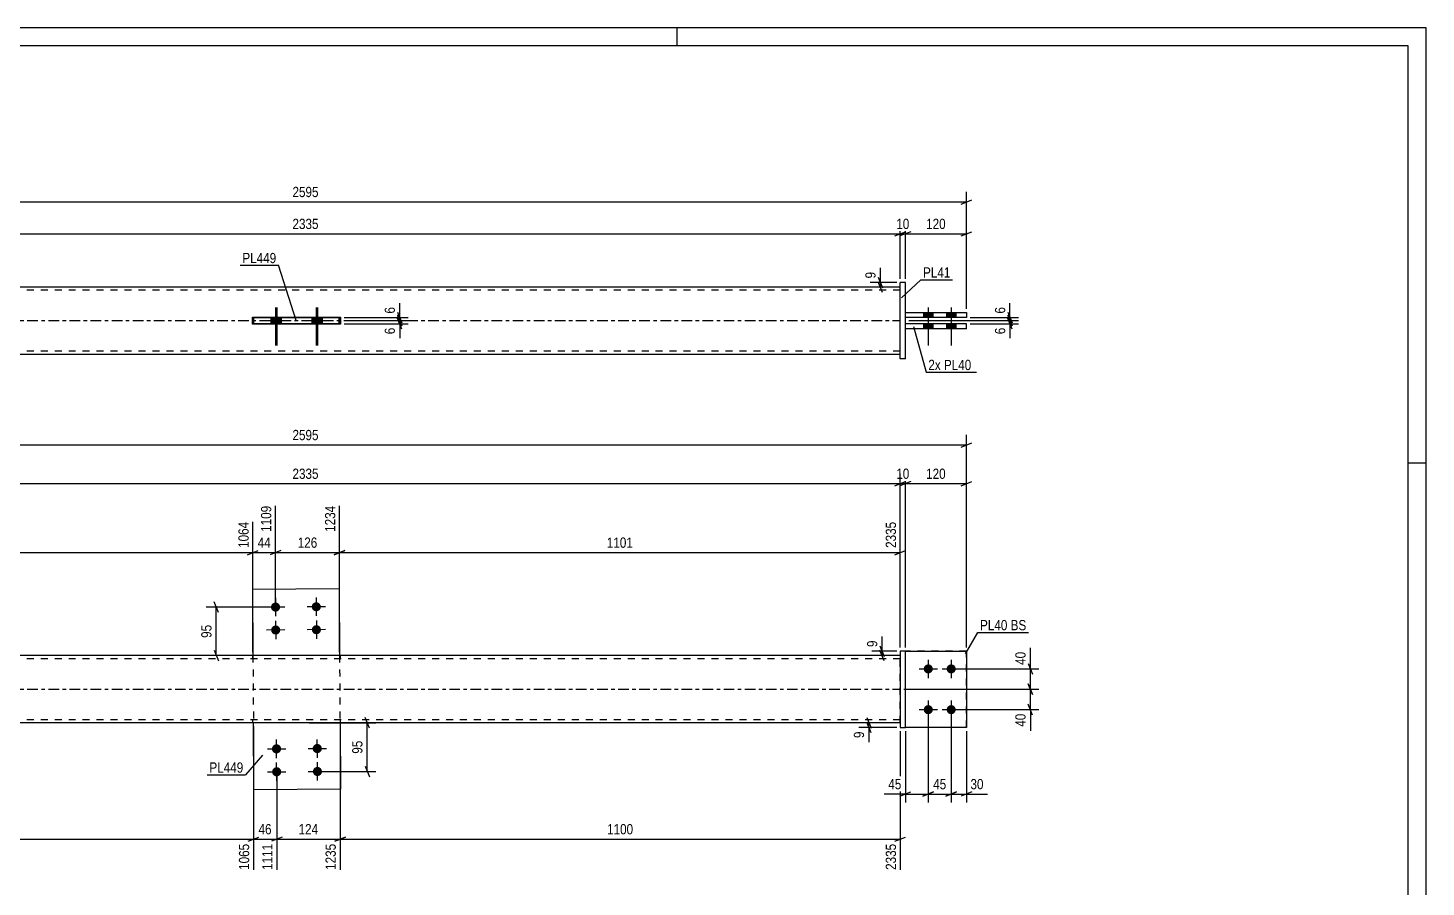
# Model space of a CAD drawing. Header units: millimetres. Extents: x 0 to 594, y 0 to 420.
# Drawn here: x 201.9 to 594, y 179.2 to 420 of the extents above; entities that cross this region are included whole.
import ezdxf

# ---------------------------------------------------------------- set-up
doc = ezdxf.new("R2010")
doc.units = ezdxf.units.MM
doc.linetypes.add('DXK_LINE_DOT2', pattern=[3.9198, 1.9599, -1.9599])
doc.linetypes.add('DXK_LINE_DOT3', pattern=[5.9187, 2.979, -0.9799, 0.9799, -0.9799])
doc.styles.add('Arial Narrow', font='ARIALN.TTF', dxfattribs={"height": 0.2})

# ---------------------------------------------------------------- blocks, each defined once
blk = doc.blocks.new('Unknown-581589459-1129')
at = {"color": 5, "linetype": 'Continuous'}
for p, q in [((594, 420), (0, 420)), ((384, 415), (384, 420)), ((594, 0), (594, 420)), ((589, 415), (5, 415)), ((589, 5), (589, 415)), ((594, 298), (589, 298))]:
    blk.add_line(p, q, dxfattribs=at)
blk = doc.blocks.new('Bolt-581589459-1689 - 1671')
at = {"linetype": 'Continuous'}
for points in [[(270.31, 217.96, -1), (272.89, 217.98, -1)], [(281.74, 218.05, -1), (284.31, 218.06, -1)], [(270.36, 211.53, -1), (272.93, 211.55, -1)], [(281.79, 211.62, -1), (284.36, 211.64, -1)]]:
    blk.add_hatch(color=1, dxfattribs=at).paths.add_polyline_path(points)
at = {"color": 1, "linetype": 'Continuous'}
for p, q in [((271.62, 215.4), (271.58, 220.54)), ((283.05, 215.48), (283.01, 220.63)), ((269.03, 217.95), (274.17, 217.99)), ((280.46, 218.04), (285.6, 218.07)), ((271.66, 208.97), (271.63, 214.12)), ((283.09, 209.05), (283.06, 214.2)), ((269.07, 211.53), (274.22, 211.56)), ((280.5, 211.61), (285.65, 211.64))]:
    blk.add_line(p, q, dxfattribs=at)
blk = doc.blocks.new('Part-581589459-1677 - 1671')
at = {"linetype": 'Continuous'}
blk.add_hatch(color=2, dxfattribs=at).paths.add_polyline_path([(155.78, 225.23), (154.98, 226.63), (156.58, 226.63)])
at = {"color": 2, "linetype": 'Continuous'}
for p, q in [((446.53, 244.09), (112.92, 244.09)), ((446.53, 225.23), (112.92, 225.23)), ((155.78, 225.23), (154.98, 226.63)), ((154.98, 226.63), (156.58, 226.63)), ((156.58, 226.63), (155.78, 225.23))]:
    blk.add_line(p, q, dxfattribs=at)
at = {"color": 7, "linetype": 'DXK_LINE_DOT2'}
for p, q in [((112.92, 244.09), (112.92, 225.23)), ((446.53, 243.23), (112.92, 243.23)), ((264.84, 244.09), (264.84, 243.23)), ((289.42, 244.09), (289.42, 243.23)), ((446.53, 225.23), (446.53, 244.09)), ((446.53, 226.09), (112.92, 226.09)), ((264.97, 225.23), (264.97, 226.09)), ((289.55, 225.23), (289.55, 226.09))]:
    blk.add_line(p, q, dxfattribs=at)
at = {"color": 7, "linetype": 'DXK_LINE_DOT3'}
blk.add_line((112.92, 234.66), (446.53, 234.66), dxfattribs=at)
at = {"color": 2, "linetype": 'Continuous'}
blk.add_circle((155.78, 226.13), 1, dxfattribs=at)
blk = doc.blocks.new('Bolt-581589459-1690 - 1671')
at = {"linetype": 'Continuous'}
for points in [[(272.6, 257.71, -1), (270.03, 257.69, -1)], [(284.03, 257.79, -1), (281.46, 257.77, -1)], [(272.65, 251.28, -1), (270.08, 251.26, -1)], [(284.07, 251.36, -1), (281.5, 251.34, -1)]]:
    blk.add_hatch(color=1, dxfattribs=at).paths.add_polyline_path(points)
at = {"color": 1, "linetype": 'Continuous'}
for p, q in [((271.3, 260.27), (271.33, 255.13)), ((282.72, 260.35), (282.76, 255.21)), ((273.89, 257.72), (268.74, 257.68)), ((285.31, 257.8), (280.17, 257.76)), ((273.93, 251.29), (268.79, 251.25)), ((271.34, 253.84), (271.38, 248.7)), ((285.36, 251.37), (280.22, 251.33)), ((282.77, 253.92), (282.81, 248.78))]:
    blk.add_line(p, q, dxfattribs=at)
blk = doc.blocks.new('Part-581589459-1682 - 1671')
at = {"color": 2, "linetype": 'Continuous'}
for p, q in [((447.96, 245.38), (465.1, 245.38)), ((465.1, 245.38), (465.1, 223.95)), ((465.1, 223.95), (447.96, 223.95))]:
    blk.add_line(p, q, dxfattribs=at)
at = {"color": 7, "linetype": 'DXK_LINE_DOT2'}
blk.add_line((447.96, 223.95), (447.96, 245.38), dxfattribs=at)
blk = doc.blocks.new('Bolt-581589459-1692 - 1671')
at = {"linetype": 'Continuous'}
for points in [[(454.39, 241.66, -1), (454.39, 239.09, -1)], [(460.82, 241.66, -1), (460.82, 239.09, -1)], [(454.39, 230.23, -1), (454.39, 227.66, -1)], [(460.82, 230.23, -1), (460.82, 227.66, -1)]]:
    blk.add_hatch(color=1, dxfattribs=at).paths.add_polyline_path(points)
at = {"color": 1, "linetype": 'Continuous'}
for p, q in [((451.82, 240.38), (456.96, 240.38)), ((454.39, 242.95), (454.39, 237.8)), ((458.25, 240.38), (463.39, 240.38)), ((460.82, 242.95), (460.82, 237.8)), ((454.39, 231.52), (454.39, 226.38)), ((460.82, 231.52), (460.82, 226.38)), ((451.82, 228.95), (456.96, 228.95)), ((458.25, 228.95), (463.39, 228.95))]:
    blk.add_line(p, q, dxfattribs=at)
blk = doc.blocks.new('Part-581589459-1697 - 1671')
at = {"color": 2, "linetype": 'Continuous'}
for p, q in [((289.14, 262.83), (264.85, 262.65)), ((289.14, 262.83), (289.27, 244.09)), ((264.85, 262.65), (264.98, 244.09)), ((265.25, 206.5), (265.12, 225.23)), ((289.41, 225.23), (289.54, 206.67)), ((289.54, 206.67), (265.25, 206.5))]:
    blk.add_line(p, q, dxfattribs=at)
at = {"color": 7, "linetype": 'DXK_LINE_DOT2'}
for p, q in [((264.98, 244.09), (265.12, 225.23)), ((289.27, 244.09), (289.41, 225.23))]:
    blk.add_line(p, q, dxfattribs=at)
blk = doc.blocks.new('Part-581589459-1713 - 1671')
at = {"color": 2, "linetype": 'Continuous'}
for p, q in [((447.96, 245.38), (446.53, 245.38)), ((446.53, 245.38), (446.53, 223.95)), ((447.96, 223.95), (447.96, 245.38)), ((446.53, 223.95), (447.96, 223.95))]:
    blk.add_line(p, q, dxfattribs=at)
blk = doc.blocks.new('Part-581589459-1718 - 1671')
at = {"color": 7, "linetype": 'DXK_LINE_DOT2'}
for p, q in [((465.1, 245.38), (447.96, 245.38)), ((447.96, 223.95), (447.96, 245.38)), ((465.1, 223.95), (465.1, 245.38)), ((465.1, 223.95), (447.96, 223.95))]:
    blk.add_line(p, q, dxfattribs=at)
blk = doc.blocks.new('Part-581589459-1455 - 1366')
at = {"linetype": 'Continuous'}
blk.add_hatch(color=2, dxfattribs=at).paths.add_polyline_path([(155.78, 337.98), (154.98, 339.38), (156.58, 339.38)])
at = {"color": 2, "linetype": 'Continuous'}
for p, q in [((446.53, 347.4), (112.92, 347.4)), ((155.78, 337.98), (154.98, 339.38)), ((154.98, 339.38), (156.58, 339.38)), ((156.58, 339.38), (155.78, 337.98)), ((264.84, 338.98), (289.42, 338.98)), ((264.84, 336.98), (264.84, 338.98)), ((264.97, 338.98), (264.97, 338.83)), ((289.42, 338.98), (289.42, 336.98)), ((289.42, 336.98), (264.84, 336.98)), ((264.97, 337.12), (264.97, 336.98)), ((112.92, 328.55), (446.53, 328.55))]:
    blk.add_line(p, q, dxfattribs=at)
at = {"color": 7, "linetype": 'DXK_LINE_DOT2'}
for p, q in [((112.92, 328.55), (112.92, 347.4)), ((446.53, 346.55), (112.92, 346.55)), ((446.53, 328.55), (446.53, 347.4)), ((264.97, 336.98), (264.97, 338.83)), ((289.42, 338.98), (289.55, 338.98)), ((289.55, 338.98), (289.55, 336.98)), ((289.55, 336.98), (289.42, 336.98)), ((446.53, 329.4), (112.92, 329.4))]:
    blk.add_line(p, q, dxfattribs=at)
at = {"color": 7, "linetype": 'DXK_LINE_DOT3'}
blk.add_line((112.92, 337.98), (446.53, 337.98), dxfattribs=at)
at = {"color": 2, "linetype": 'Continuous'}
blk.add_circle((155.78, 338.88), 1, dxfattribs=at)
blk = doc.blocks.new('Bolt-581589459-1369 - 1366')
at = {"linetype": 'Continuous'}
for points in [[(455.67, 340.26), (453.1, 340.26), (453.1, 338.83), (455.67, 338.83)], [(455.67, 340.26), (453.1, 340.26), (453.1, 338.83), (455.67, 338.83)], [(462.1, 340.26), (459.53, 340.26), (459.53, 338.83), (462.1, 338.83)], [(462.1, 340.26), (459.53, 340.26), (459.53, 338.83), (462.1, 338.83)], [(455.67, 337.12), (453.1, 337.12), (453.1, 335.69), (455.67, 335.69)], [(455.67, 337.12), (453.1, 337.12), (453.1, 335.69), (455.67, 335.69)], [(462.1, 337.12), (459.53, 337.12), (459.53, 335.69), (462.1, 335.69)], [(462.1, 337.12), (459.53, 337.12), (459.53, 335.69), (462.1, 335.69)]]:
    blk.add_hatch(color=1, dxfattribs=at).paths.add_polyline_path(points)
at = {"color": 1, "linetype": 'Continuous'}
for p, q in [((454.39, 341.69), (454.39, 330.98)), ((454.39, 341.69), (454.39, 330.98)), ((460.82, 341.69), (460.82, 330.98)), ((460.82, 341.69), (460.82, 330.98)), ((453.1, 340.26), (453.1, 338.83)), ((453.1, 340.26), (453.1, 338.83)), ((455.67, 340.26), (455.67, 338.83)), ((455.67, 340.26), (455.67, 338.83)), ((459.53, 340.26), (459.53, 338.83)), ((459.53, 340.26), (459.53, 338.83)), ((462.1, 340.26), (462.1, 338.83)), ((462.1, 340.26), (462.1, 338.83)), ((453.1, 337.12), (453.1, 335.69)), ((453.1, 337.12), (453.1, 335.69)), ((455.67, 337.12), (455.67, 335.69)), ((455.67, 337.12), (455.67, 335.69)), ((459.53, 337.12), (459.53, 335.69)), ((459.53, 337.12), (459.53, 335.69)), ((462.1, 337.12), (462.1, 335.69)), ((462.1, 337.12), (462.1, 335.69))]:
    blk.add_line(p, q, dxfattribs=at)
blk = doc.blocks.new('Bolt-581589459-1434 - 1366')
at = {"linetype": 'Continuous'}
for points in [[(270.31, 337.12), (272.89, 337.12), (272.89, 338.83), (270.31, 338.83)], [(270.36, 337.12), (272.93, 337.12), (272.93, 338.83), (270.36, 338.83)], [(281.74, 337.12), (284.31, 337.12), (284.31, 338.83), (281.74, 338.83)], [(281.79, 337.12), (284.36, 337.12), (284.36, 338.83), (281.79, 338.83)]]:
    blk.add_hatch(color=1, dxfattribs=at).paths.add_polyline_path(points)
at = {"color": 1, "linetype": 'Continuous'}
for p, q in [((271.6, 341.69), (271.6, 330.98)), ((271.65, 341.69), (271.65, 330.98)), ((283.03, 341.69), (283.03, 330.98)), ((283.07, 341.69), (283.07, 330.98)), ((270.31, 338.83), (270.31, 337.12)), ((270.36, 338.83), (270.36, 337.12)), ((272.89, 338.83), (272.89, 337.12)), ((272.93, 338.83), (272.93, 337.12)), ((281.74, 338.83), (281.74, 337.12)), ((281.79, 338.83), (281.79, 337.12)), ((284.31, 338.83), (284.31, 337.12)), ((284.36, 338.83), (284.36, 337.12))]:
    blk.add_line(p, q, dxfattribs=at)
blk = doc.blocks.new('Part-581589459-1460 - 1366')
at = {"color": 2, "linetype": 'Continuous'}
for p, q in [((465.1, 337.12), (447.96, 337.12)), ((447.96, 335.69), (447.96, 337.12)), ((465.1, 335.69), (447.96, 335.69)), ((465.1, 335.69), (465.1, 337.12))]:
    blk.add_line(p, q, dxfattribs=at)
blk = doc.blocks.new('Part-581589459-1396 - 1366')
at = {"color": 2, "linetype": 'Continuous'}
for p, q in [((264.85, 337.12), (264.85, 338.83)), ((264.85, 338.83), (289.42, 338.83)), ((289.14, 337.12), (289.14, 338.83)), ((289.42, 337.12), (264.85, 337.12))]:
    blk.add_line(p, q, dxfattribs=at)
at = {"color": 7, "linetype": 'DXK_LINE_DOT2'}
for p, q in [((265.25, 337.12), (265.25, 338.83)), ((289.54, 338.83), (289.42, 338.83)), ((289.42, 338.83), (289.54, 338.83)), ((289.54, 337.12), (289.54, 338.83)), ((289.42, 337.12), (289.54, 337.12)), ((289.54, 337.12), (289.42, 337.12))]:
    blk.add_line(p, q, dxfattribs=at)
blk = doc.blocks.new('Part-581589459-1432 - 1366')
at = {"color": 2, "linetype": 'Continuous'}
for p, q in [((447.96, 348.69), (446.53, 348.69)), ((446.53, 327.26), (446.53, 348.69)), ((447.96, 327.26), (447.96, 348.69)), ((447.96, 327.26), (446.53, 327.26))]:
    blk.add_line(p, q, dxfattribs=at)
blk = doc.blocks.new('Bolt-581589459-1435 - 1366')
at = {"linetype": 'Continuous'}
for points in [[(272.6, 338.83), (270.03, 338.83), (270.03, 337.12), (272.6, 337.12)], [(272.65, 338.83), (270.08, 338.83), (270.08, 337.12), (272.65, 337.12)], [(284.03, 338.83), (281.46, 338.83), (281.46, 337.12), (284.03, 337.12)], [(284.07, 338.83), (281.5, 338.83), (281.5, 337.12), (284.07, 337.12)]]:
    blk.add_hatch(color=1, dxfattribs=at).paths.add_polyline_path(points)
at = {"color": 1, "linetype": 'Continuous'}
for p, q in [((271.31, 341.69), (271.31, 330.98)), ((271.36, 341.69), (271.36, 330.98)), ((282.74, 341.69), (282.74, 330.98)), ((282.79, 341.69), (282.79, 330.98)), ((270.03, 338.83), (270.03, 337.12)), ((270.08, 338.83), (270.08, 337.12)), ((272.6, 338.83), (272.6, 337.12)), ((272.65, 338.83), (272.65, 337.12)), ((281.46, 338.83), (281.46, 337.12)), ((281.5, 338.83), (281.5, 337.12)), ((284.03, 338.83), (284.03, 337.12)), ((284.07, 338.83), (284.07, 337.12))]:
    blk.add_line(p, q, dxfattribs=at)
blk = doc.blocks.new('Part-581589459-1465 - 1366')
at = {"color": 2, "linetype": 'Continuous'}
for p, q in [((447.96, 338.83), (447.96, 340.26)), ((447.96, 340.26), (465.1, 340.26)), ((465.1, 338.83), (447.96, 338.83)), ((465.1, 340.26), (465.1, 338.83))]:
    blk.add_line(p, q, dxfattribs=at)
blk = doc.blocks.new('StraightDimension-581589459-2009 - 1671')
at = {"color": 7, "linetype": 'Continuous'}
for p, q in [((482.42, 236.16), (483.62, 233.16)), ((447.53, 234.66), (485.42, 234.66)), ((483.02, 228.95), (483.02, 234.66)), ((461.82, 228.95), (485.42, 228.95)), ((483.62, 227.45), (482.42, 230.45))]:
    blk.add_line(p, q, dxfattribs=at)
at = {"color": 0}
blk.add_wipeout([(482.27, 228.42), (478.07, 228.42), (478.07, 223.57), (482.27, 223.57)], dxfattribs=at)
at = {"color": 7, "linetype": 'Continuous'}
blk.add_line((483.02, 228.95), (483.02, 223.04), dxfattribs=at)
blk.add_line((483.02, 228.95), (483.02, 223.04), dxfattribs=at)
at = {"color": 3, "style": 'Arial Narrow'}
blk.add_text('40', height=2.863, rotation=90.0002, dxfattribs=at).set_placement((481.67, 224.17))
blk = doc.blocks.new('StraightDimension-581589459-1928 - 1671')
at = {"color": 7, "linetype": 'Continuous'}
for p, q in [((445.53, 225.23), (434.88, 225.23)), ((445.53, 223.95), (434.88, 223.95)), ((437.13, 226.73), (438.33, 223.73)), ((438.33, 222.45), (437.13, 225.45)), ((437.73, 223.95), (437.73, 225.23))]:
    blk.add_line(p, q, dxfattribs=at)
at = {"color": 0}
blk.add_wipeout([(436.98, 223.42), (432.78, 223.42), (432.78, 220.39), (436.98, 220.39)], dxfattribs=at)
at = {"color": 7, "linetype": 'Continuous'}
blk.add_line((437.73, 223.95), (437.73, 219.87), dxfattribs=at)
blk.add_line((437.73, 223.95), (437.73, 219.87), dxfattribs=at)
at = {"color": 3, "style": 'Arial Narrow'}
blk.add_text('9', height=2.86, rotation=90.0002, dxfattribs=at).set_placement((436.38, 220.99))
blk = doc.blocks.new('StraightDimension-581589459-2827 - 1671')
at = {"color": 7, "linetype": 'Continuous'}
for p, q in [((271.31, 258.7), (271.31, 286.1)), ((264.98, 245.09), (264.98, 281.6)), ((263.48, 272.38), (266.48, 273.58)), ((264.98, 272.98), (271.31, 272.98)), ((272.81, 273.58), (269.81, 272.38))]:
    blk.add_line(p, q, dxfattribs=at)
at = {"color": 0}
blk.add_wipeout([(270.58, 273.73), (270.58, 277.93), (265.72, 277.93), (265.72, 273.73)], dxfattribs=at)
at = {"color": 0, "linetype": 'Continuous'}
blk.add_wipeout([(270.71, 286.7), (266.51, 286.7), (266.51, 278.18), (270.71, 278.18)], dxfattribs=at)
at = {"color": 3, "linetype": 'Continuous', "style": 'Arial Narrow'}
blk.add_text('1109', height=2.863, rotation=90.0002, dxfattribs=at).set_placement((270.11, 278.78))
at = {"color": 3, "style": 'Arial Narrow'}
blk.add_text('44', height=2.863, dxfattribs=at).set_placement((266.32, 274.33))
blk = doc.blocks.new('StraightDimension-581589459-2023 - 1671')
at = {"color": 7, "linetype": 'Continuous'}
for p, q in [((255.3, 256.2), (254.1, 259.2)), ((270.31, 257.7), (251.85, 257.7)), ((254.7, 244.09), (254.7, 257.7)), ((263.98, 244.09), (251.85, 244.09)), ((254.1, 245.59), (255.3, 242.59))]:
    blk.add_line(p, q, dxfattribs=at)
at = {"color": 0}
blk.add_wipeout([(253.95, 253.32), (249.75, 253.32), (249.75, 248.47), (253.95, 248.47)], dxfattribs=at)
at = {"color": 3, "style": 'Arial Narrow'}
blk.add_text('95', height=2.863, rotation=90.0002, dxfattribs=at).set_placement((253.35, 249.07))
blk = doc.blocks.new('StraightDimension-581589459-1947 - 1671')
at = {"color": 7, "linetype": 'Continuous'}
for p, q in [((454.39, 227.95), (454.39, 202.9)), ((460.82, 227.95), (460.82, 202.9)), ((452.89, 204.7), (455.89, 205.9)), ((454.39, 205.3), (460.82, 205.3)), ((462.32, 205.9), (459.32, 204.7))]:
    blk.add_line(p, q, dxfattribs=at)
at = {"color": 0}
blk.add_wipeout([(460.03, 206.05), (460.03, 210.25), (455.17, 210.25), (455.17, 206.05)], dxfattribs=at)
at = {"color": 3, "style": 'Arial Narrow'}
blk.add_text('45', height=2.863, dxfattribs=at).set_placement((455.77, 206.65))
blk = doc.blocks.new('StraightDimension-581589459-2028 - 1671')
at = {"color": 7, "linetype": 'Continuous'}
for p, q in [((445.53, 245.38), (438.59, 245.38)), ((445.53, 244.09), (438.59, 244.09)), ((440.84, 246.88), (442.04, 243.88)), ((442.04, 242.59), (440.84, 245.59)), ((441.44, 244.09), (441.44, 245.38))]:
    blk.add_line(p, q, dxfattribs=at)
at = {"color": 0}
blk.add_wipeout([(440.69, 248.93), (436.49, 248.93), (436.49, 245.9), (440.69, 245.9)], dxfattribs=at)
at = {"color": 7, "linetype": 'Continuous'}
blk.add_line((441.44, 245.38), (441.44, 249.45), dxfattribs=at)
blk.add_line((441.44, 245.38), (441.44, 249.45), dxfattribs=at)
at = {"color": 3, "style": 'Arial Narrow'}
blk.add_text('9', height=2.86, rotation=90.0002, dxfattribs=at).set_placement((440.09, 246.5))
blk = doc.blocks.new('StraightDimension-581589459-2825 - 1671')
at = {"color": 7, "linetype": 'Continuous'}
for p, q in [((289.27, 245.09), (289.27, 286.1)), ((446.53, 246.38), (446.53, 281.6)), ((290.77, 273.58), (287.77, 272.38)), ((289.27, 272.98), (446.53, 272.98)), ((445.03, 272.38), (448.03, 273.58))]:
    blk.add_line(p, q, dxfattribs=at)
at = {"color": 0, "linetype": 'Continuous'}
blk.add_wipeout([(445.93, 282.2), (441.73, 282.2), (441.73, 273.68), (445.93, 273.68)], dxfattribs=at)
at = {"color": 0}
blk.add_wipeout([(372.16, 273.73), (372.16, 277.93), (363.64, 277.93), (363.64, 273.73)], dxfattribs=at)
at = {"color": 3, "linetype": 'Continuous', "style": 'Arial Narrow'}
blk.add_text('2335', height=2.863, rotation=90.0002, dxfattribs=at).set_placement((445.33, 274.28))
at = {"color": 3, "style": 'Arial Narrow'}
blk.add_text('1101', height=2.863, dxfattribs=at).set_placement((364.24, 274.33))
blk = doc.blocks.new('StraightDimension-581589459-1996 - 1671')
at = {"color": 7, "linetype": 'Continuous'}
for p, q in [((461.82, 240.38), (485.42, 240.38)), ((482.42, 241.88), (483.62, 238.88)), ((483.02, 234.66), (483.02, 240.38)), ((483.62, 233.16), (482.42, 236.16)), ((447.53, 234.66), (485.42, 234.66))]:
    blk.add_line(p, q, dxfattribs=at)
at = {"color": 0}
blk.add_wipeout([(482.27, 245.76), (478.07, 245.76), (478.07, 240.9), (482.27, 240.9)], dxfattribs=at)
at = {"color": 7, "linetype": 'Continuous'}
blk.add_line((483.02, 240.38), (483.02, 246.28), dxfattribs=at)
blk.add_line((483.02, 240.38), (483.02, 246.28), dxfattribs=at)
at = {"color": 3, "style": 'Arial Narrow'}
blk.add_text('40', height=2.863, rotation=90.0002, dxfattribs=at).set_placement((481.67, 241.5))
blk = doc.blocks.new('StraightDimension-581589459-1728 - 1671')
at = {"color": 7, "linetype": 'Continuous'}
for p, q in [((94.35, 246.38), (94.35, 305.99)), ((465.1, 246.38), (465.1, 305.99)), ((95.85, 303.74), (92.85, 302.54)), ((94.35, 303.14), (465.1, 303.14)), ((463.6, 302.54), (466.6, 303.74))]:
    blk.add_line(p, q, dxfattribs=at)
at = {"color": 0}
blk.add_wipeout([(283.98, 303.89), (283.98, 308.09), (275.47, 308.09), (275.47, 303.89)], dxfattribs=at)
at = {"color": 3, "style": 'Arial Narrow'}
blk.add_text('2595', height=2.863, dxfattribs=at).set_placement((276.07, 304.49))
blk = doc.blocks.new('StraightDimension-581589459-1830 - 1671')
at = {"color": 7, "linetype": 'Continuous'}
for p, q in [((289.41, 224.23), (289.41, 184.04)), ((446.53, 222.95), (446.53, 184.04)), ((290.91, 193.26), (287.91, 192.06)), ((289.41, 192.66), (446.53, 192.66)), ((445.03, 192.06), (448.03, 193.26))]:
    blk.add_line(p, q, dxfattribs=at)
at = {"color": 0}
blk.add_wipeout([(372.22, 193.41), (372.22, 197.61), (363.71, 197.61), (363.71, 193.41)], dxfattribs=at)
at = {"color": 0, "linetype": 'Continuous'}
blk.add_wipeout([(445.93, 191.96), (441.73, 191.96), (441.73, 183.44), (445.93, 183.44)], dxfattribs=at)
at = {"color": 3, "style": 'Arial Narrow'}
blk.add_text('1100', height=2.863, dxfattribs=at).set_placement((364.31, 194.01))
at = {"color": 3, "linetype": 'Continuous', "style": 'Arial Narrow'}
blk.add_text('2335', height=2.863, rotation=90.0002, dxfattribs=at).set_placement((445.33, 184.04))
blk = doc.blocks.new('StraightDimension-581589459-1842 - 1671')
at = {"color": 7, "linetype": 'Continuous'}
for p, q in [((289.41, 224.23), (289.41, 184.04)), ((271.65, 210.54), (271.65, 184.04)), ((273.15, 193.26), (270.15, 192.06)), ((271.65, 192.66), (289.41, 192.66)), ((287.91, 192.06), (290.91, 193.26))]:
    blk.add_line(p, q, dxfattribs=at)
at = {"color": 0}
blk.add_wipeout([(283.87, 193.41), (283.87, 197.61), (277.18, 197.61), (277.18, 193.41)], dxfattribs=at)
at = {"color": 3, "style": 'Arial Narrow'}
blk.add_text('124', height=2.863, dxfattribs=at).set_placement((277.78, 194.01))
at = {"color": 0, "linetype": 'Continuous'}
blk.add_wipeout([(288.81, 191.96), (284.61, 191.96), (284.61, 183.44), (288.81, 183.44)], dxfattribs=at)
at = {"color": 3, "linetype": 'Continuous', "style": 'Arial Narrow'}
blk.add_text('1235', height=2.863, rotation=90.0002, dxfattribs=at).set_placement((288.21, 184.04))
blk = doc.blocks.new('StraightDimension-581589459-1856 - 1671')
at = {"color": 7, "linetype": 'Continuous'}
for p, q in [((265.12, 224.23), (265.12, 184.04)), ((271.65, 210.54), (271.65, 184.04)), ((263.62, 192.06), (266.62, 193.26)), ((265.12, 192.66), (271.65, 192.66)), ((273.15, 193.26), (270.15, 192.06))]:
    blk.add_line(p, q, dxfattribs=at)
at = {"color": 0}
blk.add_wipeout([(270.81, 193.41), (270.81, 197.61), (265.95, 197.61), (265.95, 193.41)], dxfattribs=at)
at = {"color": 3, "style": 'Arial Narrow'}
blk.add_text('46', height=2.863, dxfattribs=at).set_placement((266.55, 194.01))
at = {"color": 0, "linetype": 'Continuous'}
blk.add_wipeout([(271.05, 191.96), (266.85, 191.96), (266.85, 183.44), (271.05, 183.44)], dxfattribs=at)
at = {"color": 3, "linetype": 'Continuous', "style": 'Arial Narrow'}
blk.add_text('1111', height=2.863, rotation=90.0002, dxfattribs=at).set_placement((270.45, 184.04))
blk = doc.blocks.new('StraightDimension-581589459-2826 - 1671')
at = {"color": 7, "linetype": 'Continuous'}
for p, q in [((271.31, 258.7), (271.31, 286.1)), ((289.27, 245.09), (289.27, 286.1)), ((272.81, 273.58), (269.81, 272.38)), ((271.31, 272.98), (289.27, 272.98)), ((287.77, 272.38), (290.77, 273.58))]:
    blk.add_line(p, q, dxfattribs=at)
at = {"color": 0}
blk.add_wipeout([(283.63, 273.73), (283.63, 277.93), (276.95, 277.93), (276.95, 273.73)], dxfattribs=at)
at = {"color": 0, "linetype": 'Continuous'}
blk.add_wipeout([(288.67, 286.7), (284.47, 286.7), (284.47, 278.18), (288.67, 278.18)], dxfattribs=at)
at = {"color": 3, "linetype": 'Continuous', "style": 'Arial Narrow'}
blk.add_text('1234', height=2.863, rotation=90.0002, dxfattribs=at).set_placement((288.07, 278.78))
at = {"color": 3, "style": 'Arial Narrow'}
blk.add_text('126', height=2.863, dxfattribs=at).set_placement((277.55, 274.33))
blk = doc.blocks.new('StraightDimension-581589459-1870 - 1671')
at = {"color": 7, "linetype": 'Continuous'}
for p, q in [((265.12, 224.23), (265.12, 184.04)), ((112.92, 222.95), (112.92, 189.53)), ((114.42, 193.26), (111.42, 192.06)), ((112.92, 192.66), (265.12, 192.66)), ((263.62, 192.06), (266.62, 193.26))]:
    blk.add_line(p, q, dxfattribs=at)
at = {"color": 0}
blk.add_wipeout([(193.28, 193.41), (193.28, 197.61), (184.76, 197.61), (184.76, 193.41)], dxfattribs=at)
at = {"color": 0, "linetype": 'Continuous'}
for points in [[(112.32, 191.96), (108.12, 191.96), (108.12, 188.93), (112.32, 188.93)], [(264.52, 191.96), (260.32, 191.96), (260.32, 183.44), (264.52, 183.44)]]:
    blk.add_wipeout(points, dxfattribs=at)
at = {"color": 3, "style": 'Arial Narrow'}
blk.add_text('1065', height=2.863, dxfattribs=at).set_placement((185.36, 194.01))
at = {"color": 3, "linetype": 'Continuous', "style": 'Arial Narrow'}
for s, height, p in [('0', 2.86, (111.72, 189.53)), ('1065', 2.863, (263.92, 184.04))]:
    blk.add_text(s, height=height, rotation=90.0002, dxfattribs=at).set_placement(p)
blk = doc.blocks.new('StraightDimension-581589459-1937 - 1671')
at = {"color": 7, "linetype": 'Continuous'}
for p, q in [((454.39, 227.95), (454.39, 202.9)), ((447.96, 222.95), (447.96, 202.9)), ((446.46, 204.7), (449.46, 205.9)), ((447.96, 205.3), (454.39, 205.3)), ((455.89, 205.9), (452.89, 204.7))]:
    blk.add_line(p, q, dxfattribs=at)
at = {"color": 0}
blk.add_wipeout([(447.43, 206.05), (447.43, 210.25), (442.58, 210.25), (442.58, 206.05)], dxfattribs=at)
at = {"color": 7, "linetype": 'Continuous'}
blk.add_line((447.96, 205.3), (442.05, 205.3), dxfattribs=at)
blk.add_line((447.96, 205.3), (442.05, 205.3), dxfattribs=at)
at = {"color": 3, "style": 'Arial Narrow'}
blk.add_text('45', height=2.863, dxfattribs=at).set_placement((443.18, 206.65))
blk = doc.blocks.new('StraightDimension-581589459-1957 - 1671')
at = {"color": 7, "linetype": 'Continuous'}
for p, q in [((460.82, 227.95), (460.82, 202.9)), ((465.1, 222.95), (465.1, 202.9)), ((459.32, 204.7), (462.32, 205.9)), ((460.82, 205.3), (465.1, 205.3)), ((466.6, 205.9), (463.6, 204.7))]:
    blk.add_line(p, q, dxfattribs=at)
at = {"color": 0}
blk.add_wipeout([(470.48, 206.05), (470.48, 210.25), (465.63, 210.25), (465.63, 206.05)], dxfattribs=at)
at = {"color": 7, "linetype": 'Continuous'}
blk.add_line((465.1, 205.3), (471.01, 205.3), dxfattribs=at)
blk.add_line((465.1, 205.3), (471.01, 205.3), dxfattribs=at)
at = {"color": 3, "style": 'Arial Narrow'}
blk.add_text('30', height=2.863, dxfattribs=at).set_placement((466.23, 206.65))
blk = doc.blocks.new('StraightDimension-581589459-1985 - 1671')
at = {"color": 7, "linetype": 'Continuous'}
for p, q in [((280.73, 225.23), (299.44, 225.23)), ((297.64, 223.73), (296.44, 226.73)), ((297.04, 211.63), (297.04, 225.23)), ((296.44, 213.13), (297.64, 210.13)), ((284.07, 211.63), (299.44, 211.63))]:
    blk.add_line(p, q, dxfattribs=at)
at = {"color": 0}
blk.add_wipeout([(296.29, 220.86), (292.09, 220.86), (292.09, 216), (296.29, 216)], dxfattribs=at)
at = {"color": 3, "style": 'Arial Narrow'}
blk.add_text('95', height=2.863, rotation=90.0002, dxfattribs=at).set_placement((295.69, 216.6))
blk = doc.blocks.new('StraightDimension-581589459-2828 - 1671')
at = {"color": 7, "linetype": 'Continuous'}
for p, q in [((264.98, 245.09), (264.98, 281.6)), ((112.92, 245.09), (112.92, 276.11)), ((114.42, 273.58), (111.42, 272.38)), ((112.92, 272.98), (264.98, 272.98)), ((263.48, 272.38), (266.48, 273.58))]:
    blk.add_line(p, q, dxfattribs=at)
at = {"color": 0, "linetype": 'Continuous'}
for points in [[(264.38, 282.2), (260.18, 282.2), (260.18, 273.68), (264.38, 273.68)], [(112.32, 276.71), (108.12, 276.71), (108.12, 273.68), (112.32, 273.68)]]:
    blk.add_wipeout(points, dxfattribs=at)
at = {"color": 0}
blk.add_wipeout([(193.21, 273.73), (193.21, 277.93), (184.7, 277.93), (184.7, 273.73)], dxfattribs=at)
at = {"color": 3, "linetype": 'Continuous', "style": 'Arial Narrow'}
for s, height, p in [('1064', 2.863, (263.78, 274.28)), ('0', 2.86, (111.72, 274.28))]:
    blk.add_text(s, height=height, rotation=90.0002, dxfattribs=at).set_placement(p)
at = {"color": 3, "style": 'Arial Narrow'}
blk.add_text('1064', height=2.863, dxfattribs=at).set_placement((185.3, 274.33))
blk = doc.blocks.new('StraightDimension-581589459-3996 - 1671')
at = {"color": 7, "linetype": 'Continuous'}
for p, q in [((447.96, 246.38), (447.96, 295.14)), ((465.1, 246.38), (465.1, 295.14)), ((449.46, 292.89), (446.46, 291.69)), ((447.96, 292.29), (465.1, 292.29)), ((463.6, 291.69), (466.6, 292.89))]:
    blk.add_line(p, q, dxfattribs=at)
at = {"color": 0}
blk.add_wipeout([(459.87, 293.04), (459.87, 297.24), (453.19, 297.24), (453.19, 293.04)], dxfattribs=at)
at = {"color": 3, "style": 'Arial Narrow'}
blk.add_text('120', height=2.863, dxfattribs=at).set_placement((453.79, 293.64))
blk = doc.blocks.new('StraightDimension-581589459-3997 - 1671')
at = {"color": 7, "linetype": 'Continuous'}
for p, q in [((446.53, 246.38), (446.53, 295.14)), ((447.96, 246.38), (447.96, 295.14)), ((445.03, 291.69), (448.03, 292.89)), ((449.46, 292.89), (446.46, 291.69)), ((446.53, 292.29), (447.96, 292.29))]:
    blk.add_line(p, q, dxfattribs=at)
at = {"color": 0}
blk.add_wipeout([(449.67, 293.04), (449.67, 297.24), (444.82, 297.24), (444.82, 293.04)], dxfattribs=at)
at = {"color": 3, "style": 'Arial Narrow'}
blk.add_text('10', height=2.863, dxfattribs=at).set_placement((445.42, 293.64))
blk = doc.blocks.new('StraightDimension-581589459-3998 - 1671')
at = {"color": 7, "linetype": 'Continuous'}
for p, q in [((112.92, 246.38), (112.92, 295.14)), ((446.53, 246.38), (446.53, 295.14)), ((114.42, 292.89), (111.42, 291.69)), ((112.92, 292.29), (446.53, 292.29)), ((445.03, 291.69), (448.03, 292.89))]:
    blk.add_line(p, q, dxfattribs=at)
at = {"color": 0}
blk.add_wipeout([(283.98, 293.04), (283.98, 297.24), (275.47, 297.24), (275.47, 293.04)], dxfattribs=at)
at = {"color": 3, "style": 'Arial Narrow'}
blk.add_text('2335', height=2.863, dxfattribs=at).set_placement((276.07, 293.64))
blk = doc.blocks.new('StraightDimension-581589459-1594 - 1366')
at = {"color": 7, "linetype": 'Continuous'}
for p, q in [((447.96, 349.69), (447.96, 365.16)), ((465.1, 341.26), (465.1, 365.16)), ((449.46, 362.91), (446.46, 361.71)), ((447.96, 362.31), (465.1, 362.31)), ((463.6, 361.71), (466.6, 362.91))]:
    blk.add_line(p, q, dxfattribs=at)
at = {"color": 0}
blk.add_wipeout([(459.87, 363.06), (459.87, 367.26), (453.19, 367.26), (453.19, 363.06)], dxfattribs=at)
at = {"color": 3, "style": 'Arial Narrow'}
blk.add_text('120', height=2.863, dxfattribs=at).set_placement((453.79, 363.66))
blk = doc.blocks.new('StraightDimension-581589459-1605 - 1366')
at = {"color": 7, "linetype": 'Continuous'}
for p, q in [((440.35, 350.19), (441.55, 347.19)), ((445.53, 348.69), (438.1, 348.69)), ((445.53, 347.4), (438.1, 347.4)), ((441.55, 345.9), (440.35, 348.9)), ((440.95, 347.4), (440.95, 348.69))]:
    blk.add_line(p, q, dxfattribs=at)
at = {"color": 0}
blk.add_wipeout([(440.2, 352.24), (436, 352.24), (436, 349.21), (440.2, 349.21)], dxfattribs=at)
at = {"color": 7, "linetype": 'Continuous'}
blk.add_line((440.95, 348.69), (440.95, 352.77), dxfattribs=at)
blk.add_line((440.95, 348.69), (440.95, 352.77), dxfattribs=at)
at = {"color": 3, "style": 'Arial Narrow'}
blk.add_text('9', height=2.86, rotation=90.0002, dxfattribs=at).set_placement((439.6, 349.81))
blk = doc.blocks.new('StraightDimension-581589459-1574 - 1366')
at = {"color": 7, "linetype": 'Continuous'}
for p, q in [((112.92, 349.69), (112.92, 365.16)), ((446.53, 349.69), (446.53, 365.16)), ((114.42, 362.91), (111.42, 361.71)), ((112.92, 362.31), (446.53, 362.31)), ((445.03, 361.71), (448.03, 362.91))]:
    blk.add_line(p, q, dxfattribs=at)
at = {"color": 0}
blk.add_wipeout([(283.98, 363.06), (283.98, 367.26), (275.47, 367.26), (275.47, 363.06)], dxfattribs=at)
at = {"color": 3, "style": 'Arial Narrow'}
blk.add_text('2335', height=2.863, dxfattribs=at).set_placement((276.07, 363.66))
blk = doc.blocks.new('StraightDimension-581589459-1534 - 1366')
at = {"color": 7, "linetype": 'Continuous'}
for p, q in [((290.54, 337.98), (308.55, 337.98)), ((305.55, 339.48), (306.75, 336.48)), ((306.75, 335.62), (305.55, 338.62)), ((306.15, 337.12), (306.15, 337.98)), ((290.54, 337.12), (308.55, 337.12))]:
    blk.add_line(p, q, dxfattribs=at)
at = {"color": 0}
blk.add_wipeout([(305.4, 336.59), (301.2, 336.59), (301.2, 333.57), (305.4, 333.57)], dxfattribs=at)
at = {"color": 7, "linetype": 'Continuous'}
blk.add_line((306.15, 337.12), (306.15, 333.04), dxfattribs=at)
blk.add_line((306.15, 337.12), (306.15, 333.04), dxfattribs=at)
at = {"color": 3, "style": 'Arial Narrow'}
blk.add_text('6', height=2.86, rotation=90.0002, dxfattribs=at).set_placement((304.8, 334.17))
blk = doc.blocks.new('StraightDimension-581589459-1538 - 1366')
at = {"color": 7, "linetype": 'Continuous'}
for p, q in [((290.54, 338.83), (308.55, 338.83)), ((290.54, 337.98), (308.55, 337.98)), ((305.55, 340.33), (306.75, 337.33)), ((306.75, 336.48), (305.55, 339.48)), ((306.15, 337.98), (306.15, 338.83))]:
    blk.add_line(p, q, dxfattribs=at)
at = {"color": 0}
blk.add_wipeout([(305.4, 342.39), (301.2, 342.39), (301.2, 339.36), (305.4, 339.36)], dxfattribs=at)
at = {"color": 7, "linetype": 'Continuous'}
blk.add_line((306.15, 338.83), (306.15, 342.91), dxfattribs=at)
blk.add_line((306.15, 338.83), (306.15, 342.91), dxfattribs=at)
at = {"color": 3, "style": 'Arial Narrow'}
blk.add_text('6', height=2.86, rotation=90.0002, dxfattribs=at).set_placement((304.8, 339.96))
blk = doc.blocks.new('StraightDimension-581589459-1543 - 1366')
at = {"color": 7, "linetype": 'Continuous'}
for p, q in [((94.35, 341.26), (94.35, 374.11)), ((465.1, 341.26), (465.1, 374.11)), ((95.85, 371.86), (92.85, 370.66)), ((94.35, 371.26), (465.1, 371.26)), ((463.6, 370.66), (466.6, 371.86))]:
    blk.add_line(p, q, dxfattribs=at)
at = {"color": 0}
blk.add_wipeout([(283.98, 372.01), (283.98, 376.21), (275.47, 376.21), (275.47, 372.01)], dxfattribs=at)
at = {"color": 3, "style": 'Arial Narrow'}
blk.add_text('2595', height=2.863, dxfattribs=at).set_placement((276.07, 372.61))
blk = doc.blocks.new('StraightDimension-581589459-1584 - 1366')
at = {"color": 7, "linetype": 'Continuous'}
for p, q in [((446.53, 349.69), (446.53, 365.16)), ((447.96, 349.69), (447.96, 365.16)), ((445.03, 361.71), (448.03, 362.91)), ((449.46, 362.91), (446.46, 361.71)), ((446.53, 362.31), (447.96, 362.31))]:
    blk.add_line(p, q, dxfattribs=at)
at = {"color": 0}
blk.add_wipeout([(449.67, 363.06), (449.67, 367.26), (444.82, 367.26), (444.82, 363.06)], dxfattribs=at)
at = {"color": 3, "style": 'Arial Narrow'}
blk.add_text('10', height=2.863, dxfattribs=at).set_placement((445.42, 363.66))
blk = doc.blocks.new('StraightDimension-581589459-1616 - 1366')
at = {"color": 7, "linetype": 'Continuous'}
for p, q in [((448.96, 337.98), (479.71, 337.98)), ((466.1, 338.83), (479.71, 338.83)), ((476.71, 340.33), (477.91, 337.33)), ((477.91, 336.48), (476.71, 339.48)), ((477.31, 337.98), (477.31, 338.83))]:
    blk.add_line(p, q, dxfattribs=at)
at = {"color": 0}
blk.add_wipeout([(476.56, 342.39), (472.36, 342.39), (472.36, 339.36), (476.56, 339.36)], dxfattribs=at)
at = {"color": 7, "linetype": 'Continuous'}
blk.add_line((477.31, 338.83), (477.31, 342.91), dxfattribs=at)
blk.add_line((477.31, 338.83), (477.31, 342.91), dxfattribs=at)
at = {"color": 3, "style": 'Arial Narrow'}
blk.add_text('6', height=2.86, rotation=90.0002, dxfattribs=at).set_placement((475.96, 339.96))
blk = doc.blocks.new('StraightDimension-581589459-1625 - 1366')
at = {"color": 7, "linetype": 'Continuous'}
for p, q in [((448.96, 337.98), (479.71, 337.98)), ((476.71, 339.48), (477.91, 336.48)), ((477.91, 335.62), (476.71, 338.62)), ((477.31, 337.12), (477.31, 337.98)), ((466.1, 337.12), (479.71, 337.12))]:
    blk.add_line(p, q, dxfattribs=at)
at = {"color": 0}
blk.add_wipeout([(476.56, 336.59), (472.36, 336.59), (472.36, 333.57), (476.56, 333.57)], dxfattribs=at)
at = {"color": 7, "linetype": 'Continuous'}
blk.add_line((477.31, 337.12), (477.31, 333.04), dxfattribs=at)
blk.add_line((477.31, 337.12), (477.31, 333.04), dxfattribs=at)
at = {"color": 3, "style": 'Arial Narrow'}
blk.add_text('6', height=2.86, rotation=90.0002, dxfattribs=at).set_placement((475.96, 334.17))
blk = doc.blocks.new('MarkSet-581589459-2087 - 1671')
at = {"color": 0}
blk.add_wipeout([(476.6, 251.21), (476.6, 254.21), (468.92, 254.21), (468.92, 251.21)], dxfattribs=at)
blk.add_wipeout([(476.6, 251.21), (476.6, 254.21), (468.92, 254.21), (468.92, 251.21)], dxfattribs=at)
at = {"color": 30, "linetype": 'Continuous'}
blk.add_line((464.82, 244.55), (468.32, 250.61), dxfattribs=at)
at = {"color": 0}
blk.add_wipeout([(481.88, 251.21), (481.88, 254.21), (477.5, 254.21), (477.5, 251.21)], dxfattribs=at)
blk.add_wipeout([(481.88, 251.21), (481.88, 254.21), (477.5, 254.21), (477.5, 251.21)], dxfattribs=at)
at = {"color": 30, "linetype": 'Continuous'}
blk.add_line((468.32, 250.61), (482.48, 250.61), dxfattribs=at)
at = {"color": 3, "style": 'Arial Narrow'}
for s, p in [('PL40', (468.92, 251.21)), ('BS', (477.5, 251.21))]:
    blk.add_text(s, height=2.863, dxfattribs=at).set_placement(p)
blk = doc.blocks.new('Mark-581589459-1693 - 1671')
at = {"color": 0}
blk.add_wipeout([(262.28, 211.3), (262.28, 214.3), (252.78, 214.3), (252.78, 211.3)], dxfattribs=at)
blk.add_wipeout([(262.28, 211.3), (262.28, 214.3), (252.78, 214.3), (252.78, 211.3)], dxfattribs=at)
at = {"color": 30, "linetype": 'Continuous'}
for p in [(267.64, 216.18), (252.18, 210.7)]:
    blk.add_line(p, (262.88, 210.7), dxfattribs=at)
at = {"color": 3, "style": 'Arial Narrow'}
blk.add_text('PL449', height=2.863, dxfattribs=at).set_placement((252.78, 211.3))
blk = doc.blocks.new('Mark-581589459-1391 - 1366')
at = {"color": 0}
blk.add_wipeout([(271.52, 354.09), (271.52, 357.09), (262.02, 357.09), (262.02, 354.09)], dxfattribs=at)
blk.add_wipeout([(271.52, 354.09), (271.52, 357.09), (262.02, 357.09), (262.02, 354.09)], dxfattribs=at)
at = {"color": 30, "linetype": 'Continuous'}
for p in [(261.42, 353.49), (277.22, 337.74)]:
    blk.add_line(p, (272.12, 353.49), dxfattribs=at)
at = {"color": 3, "style": 'Arial Narrow'}
blk.add_text('PL449', height=2.863, dxfattribs=at).set_placement((262.02, 354.09))
blk = doc.blocks.new('Mark-581589459-1428 - 1366')
at = {"color": 0}
blk.add_wipeout([(460.61, 350.05), (460.61, 353.05), (452.93, 353.05), (452.93, 350.05)], dxfattribs=at)
blk.add_wipeout([(460.61, 350.05), (460.61, 353.05), (452.93, 353.05), (452.93, 350.05)], dxfattribs=at)
at = {"color": 30, "linetype": 'Continuous'}
for p, q in [((446.86, 344.37), (452.33, 349.45)), ((452.33, 349.45), (461.21, 349.45))]:
    blk.add_line(p, q, dxfattribs=at)
at = {"color": 3, "style": 'Arial Narrow'}
blk.add_text('PL41', height=2.863, dxfattribs=at).set_placement((452.93, 350.05))
blk = doc.blocks.new('MarkSet-581589459-1662 - 1366')
at = {"color": 0}
blk.add_wipeout([(457.88, 324.13), (457.88, 327.13), (454.41, 327.13), (454.41, 324.13)], dxfattribs=at)
blk.add_wipeout([(457.88, 324.13), (457.88, 327.13), (454.41, 327.13), (454.41, 324.13)], dxfattribs=at)
at = {"color": 30, "linetype": 'Continuous'}
blk.add_line((450.27, 336.34), (453.81, 323.53), dxfattribs=at)
at = {"color": 0}
blk.add_wipeout([(466.45, 324.13), (466.45, 327.13), (458.78, 327.13), (458.78, 324.13)], dxfattribs=at)
blk.add_wipeout([(466.45, 324.13), (466.45, 327.13), (458.78, 327.13), (458.78, 324.13)], dxfattribs=at)
at = {"color": 30, "linetype": 'Continuous'}
blk.add_line((453.81, 323.53), (467.95, 323.53), dxfattribs=at)
at = {"color": 3, "style": 'Arial Narrow'}
for s, p in [('2x', (454.41, 324.13)), ('PL40', (458.78, 324.13))]:
    blk.add_text(s, height=2.863, dxfattribs=at).set_placement(p)

msp = doc.modelspace()

# ---------------------------------------------------------------- block references
for name in ['Unknown-581589459-1129', 'Part-581589459-1455 - 1366', 'Part-581589459-1432 - 1366', 'Bolt-581589459-1435 - 1366', 'Bolt-581589459-1434 - 1366', 'Bolt-581589459-1369 - 1366', 'Part-581589459-1396 - 1366', 'Part-581589459-1465 - 1366', 'Part-581589459-1460 - 1366', 'Part-581589459-1697 - 1671', 'Bolt-581589459-1690 - 1671', 'Part-581589459-1677 - 1671', 'Part-581589459-1713 - 1671', 'Part-581589459-1682 - 1671', 'Part-581589459-1718 - 1671', 'Bolt-581589459-1692 - 1671', 'Bolt-581589459-1689 - 1671']:
    msp.add_blockref(name, (0, 0))

# ---------------------------------------------------------------- next in the draw order: block references
for name in ['StraightDimension-581589459-1594 - 1366', 'StraightDimension-581589459-1534 - 1366', 'StraightDimension-581589459-2827 - 1671', 'StraightDimension-581589459-2028 - 1671', 'StraightDimension-581589459-2009 - 1671', 'StraightDimension-581589459-1928 - 1671']:
    msp.add_blockref(name, (0, 0))

# ---------------------------------------------------------------- next in the draw order: block references
for name in ['StraightDimension-581589459-1605 - 1366', 'StraightDimension-581589459-1538 - 1366', 'StraightDimension-581589459-2825 - 1671', 'StraightDimension-581589459-2023 - 1671', 'StraightDimension-581589459-1947 - 1671', 'StraightDimension-581589459-1830 - 1671']:
    msp.add_blockref(name, (0, 0))

# ---------------------------------------------------------------- next in the draw order: block references
for name in ['StraightDimension-581589459-1574 - 1366', 'StraightDimension-581589459-1996 - 1671', 'StraightDimension-581589459-1937 - 1671', 'StraightDimension-581589459-1957 - 1671', 'StraightDimension-581589459-1842 - 1671']:
    msp.add_blockref(name, (0, 0))

# ---------------------------------------------------------------- next in the draw order: block references
for name in ['StraightDimension-581589459-1543 - 1366', 'StraightDimension-581589459-1728 - 1671', 'StraightDimension-581589459-1856 - 1671', 'StraightDimension-581589459-1985 - 1671']:
    msp.add_blockref(name, (0, 0))

# ---------------------------------------------------------------- next in the draw order: block references
for name in ['StraightDimension-581589459-1584 - 1366', 'Mark-581589459-1391 - 1366', 'StraightDimension-581589459-1616 - 1366', 'StraightDimension-581589459-3996 - 1671', 'StraightDimension-581589459-2826 - 1671', 'StraightDimension-581589459-2828 - 1671', 'StraightDimension-581589459-1870 - 1671']:
    msp.add_blockref(name, (0, 0))

# ---------------------------------------------------------------- next in the draw order: block references
for name in ['Mark-581589459-1428 - 1366', 'StraightDimension-581589459-1625 - 1366', 'StraightDimension-581589459-3997 - 1671', 'MarkSet-581589459-2087 - 1671', 'Mark-581589459-1693 - 1671']:
    msp.add_blockref(name, (0, 0))

# ---------------------------------------------------------------- next in the draw order: block references
for name in ['MarkSet-581589459-1662 - 1366', 'StraightDimension-581589459-3998 - 1671']:
    msp.add_blockref(name, (0, 0))

doc.saveas('drawing.dxf')
